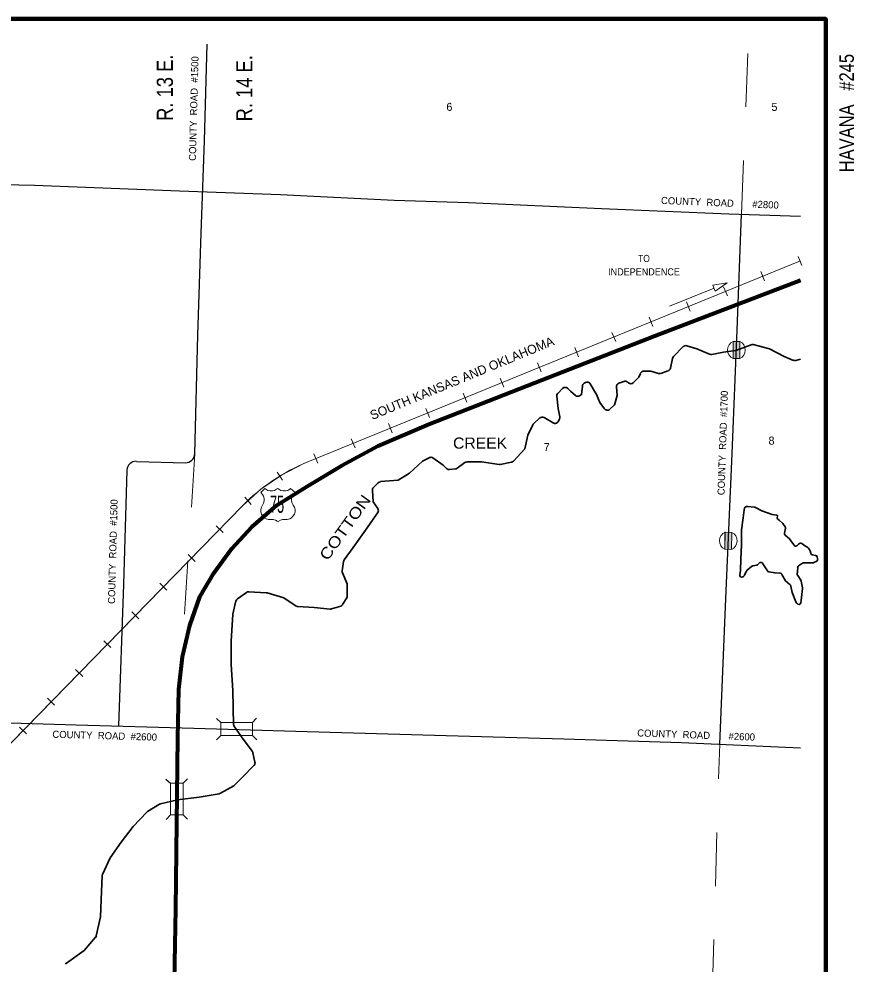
# Model space of a CAD drawing. Extents: x 146.28 to 150.75, y 2550.96 to 2554.89.
# Drawn here: x 148.654 to 150.212, y 2553.128 to 2554.892 of the extents above; entities that cross this region are included whole.
import ezdxf
from ezdxf.enums import TextEntityAlignment as Align

# ---------------------------------------------------------------- set-up
doc = ezdxf.new("R2010")
doc.units = 0
doc.header["$LTSCALE"] = 0.0068
doc.linetypes.add('MEDIUM_DASHED', pattern=[4.5, 3, -1.5])
for name, color, linetype, lineweight in [('11', 7, 'Continuous', 60), ('14', 7, 'Continuous', 25), ('15', 7, 'MEDIUM_DASHED', 13), ('17', 7, 'Continuous', 13), ('19', 7, 'Continuous', 13), ('21', 7, 'Continuous', 25), ('25', 7, 'Continuous', 35), ('35', 7, 'Continuous', 13), ('39', 7, 'Continuous', 13), ('48', 7, 'Continuous', 106)]:
    doc.layers.add(name, color=color, linetype=linetype, lineweight=lineweight)
for name, color, linetype in [('29', 7, 'Continuous'), ('45', 7, 'Continuous'), ('46', 7, 'Continuous'), ('49', 7, 'Continuous')]:
    doc.layers.add(name, color=color, linetype=linetype)

msp = doc.modelspace()

# ---------------------------------------------------------------- hatches: boundary and pattern name
at = {"layer": '39'}
for points in [[(149.985795, 2554.257955), (149.985795, 2554.289773), (149.998485, 2554.289773), (149.998485, 2554.257955)], [(149.970265, 2553.902083), (149.970833, 2553.933902), (149.983523, 2553.933523), (149.982765, 2553.901705)]]:
    msp.add_hatch(color=256, dxfattribs=at).paths.add_polyline_path(points)

# ---------------------------------------------------------------- linework, layer by layer
at = {"layer": '11', "lineweight": 80}
msp.add_lwpolyline([(148.942803, 2552.996402), (148.94678, 2553.23125), (148.950758, 2553.550947), (148.952462, 2553.64053), (148.959659, 2553.701136), (148.973295, 2553.760038), (148.991856, 2553.813447), (149.017803, 2553.857765), (149.051515, 2553.903788), (149.088636, 2553.944129), (149.135417, 2553.984659), (149.191098, 2554.019318), (149.256629, 2554.058144), (149.324242, 2554.095265), (149.41875, 2554.135606), (149.61553, 2554.212311), (149.839773, 2554.300189), (150.111364, 2554.404167)], dxfattribs=at)
at = {"layer": '14'}
for p, q in [((148.873295, 2554.066098), (148.964773, 2554.063636)), ((148.855682, 2554.049621), (148.849053, 2553.836364)), ((148.849053, 2553.836364), (148.839962, 2553.572538))]:
    msp.add_line(p, q, dxfattribs=at)
for points in [[(148.982386, 2554.080303), (148.988068, 2554.301705), (148.994318, 2554.492045), (149.000379, 2554.664205), (149.005492, 2554.844318)], [(146.722538, 2554.651515), (146.958333, 2554.64678), (147.161174, 2554.641477), (147.392992, 2554.62803), (147.681439, 2554.610417), (147.968939, 2554.600379), (148.253977, 2554.592992), (148.480303, 2554.585606), (148.683333, 2554.581439), (148.953977, 2554.570644), (149.142235, 2554.563826), (149.353788, 2554.55322), (149.492803, 2554.549053), (149.740909, 2554.537689), (149.97803, 2554.52822), (150.111364, 2554.523864)], [(149.960985, 2553.538447), (149.972727, 2553.810038), (149.984091, 2554.081061), (149.993561, 2554.310985), (150.001515, 2554.527462)], [(148.257576, 2553.591856), (148.350189, 2553.588826), (148.514773, 2553.582008), (148.760795, 2553.574621), (148.980492, 2553.568561), (149.192045, 2553.562311), (149.429356, 2553.554924), (149.670455, 2553.548295), (149.889583, 2553.541477), (150.111364, 2553.531818)]]:
    msp.add_lwpolyline(points, dxfattribs=at)
for centre, start, end in [((148.872763, 2554.049147), 88.40785, 178.2168), ((148.965256, 2554.08068), 268.40785, 358.50084)]:
    msp.add_arc(centre, 0.017046, start, end, dxfattribs=at)
at = {"layer": '15'}
for p, q in [((150.001515, 2554.527462), (150.014205, 2554.844318)), ((148.982386, 2554.080303), (148.959091, 2553.719129)), ((149.94072, 2552.873864), (149.960985, 2553.538447))]:
    msp.add_line(p, q, dxfattribs=at)
at = {"layer": '17'}
for p, q in [((149.193182, 2554.065152), (150.111932, 2554.440341)), ((150.107197, 2554.448485), (150.114205, 2554.431439)), ((150.037879, 2554.420076), (150.044697, 2554.40303)), ((149.968371, 2554.391667), (149.975379, 2554.374811)), ((149.899053, 2554.363447), (149.905871, 2554.346402)), ((149.829545, 2554.335038), (149.836553, 2554.317992)), ((149.760038, 2554.306629), (149.767045, 2554.289773)), ((149.69072, 2554.278409), (149.697538, 2554.261364)), ((149.621212, 2554.25), (149.62822, 2554.232955)), ((149.551705, 2554.221591), (149.558712, 2554.204545)), ((149.482386, 2554.193371), (149.489205, 2554.176326)), ((149.412879, 2554.164962), (149.419886, 2554.147917)), ((149.343561, 2554.136553), (149.350379, 2554.119508)), ((149.274053, 2554.108144), (149.281061, 2554.091288)), ((149.204545, 2554.079924), (149.211553, 2554.062879)), ((149.135606, 2554.046023), (149.146023, 2554.030871)), ((149.075568, 2553.999432), (149.087689, 2553.985795)), ((148.541477, 2553.44053), (149.071023, 2553.982955)), ((149.02197, 2553.946023), (149.035227, 2553.933144)), ((148.969697, 2553.892424), (148.982765, 2553.879545)), ((148.917235, 2553.838636), (148.930303, 2553.825758)), ((148.864773, 2553.785038), (148.87803, 2553.772159)), ((148.8125, 2553.73125), (148.825568, 2553.718561)), ((148.760038, 2553.677652), (148.773295, 2553.664773)), ((148.707765, 2553.624053), (148.720833, 2553.611174)), ((148.655303, 2553.570265), (148.668561, 2553.557386))]:
    msp.add_line(p, q, dxfattribs=at)
msp.add_lwpolyline([(148.872159, 2551.057197), (148.889015, 2551.639962), (148.8875, 2551.691098), (148.879924, 2551.741477), (148.866477, 2551.79072), (148.85947, 2551.810038), (148.394129, 2553.010227), (148.38125, 2553.051326), (148.374432, 2553.093939), (148.373485, 2553.136932), (148.378409, 2553.179735), (148.389394, 2553.221402), (148.406061, 2553.261174), (148.42803, 2553.298295), (148.439773, 2553.314394), (148.520076, 2553.416098), (148.541477, 2553.44053), (149.071023, 2553.982955), (149.105682, 2554.014205), (149.143939, 2554.04053), (149.185417, 2554.061932), (149.193182, 2554.065152), (150.111932, 2554.440341)], dxfattribs=at)
msp.add_arc((149.329919, 2553.730285), 0.361742, 112.21083, 135.69552, dxfattribs=at)
at = {"layer": '19'}
msp.add_lwpolyline([(149.113068, 2554.01572), (149.105492, 2554.007955), (149.108523, 2554.004545), (149.110606, 2554.001136), (149.111932, 2553.99678), (149.111932, 2553.992424), (149.110606, 2553.988068), (149.108523, 2553.98447), (149.106439, 2553.980871), (149.105303, 2553.976515), (149.105303, 2553.972159), (149.106439, 2553.967614), (149.108523, 2553.964205), (149.111742, 2553.960985), (149.115341, 2553.958712), (149.119508, 2553.957576), (149.128409, 2553.957576), (149.132576, 2553.956439), (149.136174, 2553.954356), (149.1375, 2553.953598), (149.141856, 2553.956439), (149.146023, 2553.957576), (149.154545, 2553.957576), (149.15928, 2553.958712), (149.162879, 2553.960985), (149.165909, 2553.964205), (149.168182, 2553.967614), (149.169318, 2553.972159), (149.169318, 2553.976515), (149.168182, 2553.980871), (149.165909, 2553.98447), (149.163826, 2553.988068), (149.1625, 2553.992424), (149.1625, 2553.99678), (149.163826, 2554.001136), (149.165909, 2554.004545), (149.169318, 2554.007955), (149.160985, 2554.01572), (149.159659, 2554.014205), (149.155871, 2554.011932), (149.151705, 2554.010795), (149.147159, 2554.010795), (149.142992, 2554.011932), (149.139205, 2554.014205), (149.136932, 2554.01572), (149.134848, 2554.014205), (149.131061, 2554.011932), (149.127083, 2554.010795), (149.122538, 2554.010795), (149.118371, 2554.011932), (149.114773, 2554.014205)], close=True, dxfattribs=at)
at = {"layer": '21'}
for p, q in [((149.030682, 2553.578598), (149.022538, 2553.586364)), ((149.097538, 2553.586742), (149.089773, 2553.578598)), ((149.030682, 2553.554545), (149.022917, 2553.546402)), ((149.097917, 2553.54678), (149.089773, 2553.554545)), ((148.928598, 2553.473106), (148.936742, 2553.465341)), ((148.968561, 2553.473485), (148.960795, 2553.465341)), ((148.936742, 2553.40625), (148.928977, 2553.398106)), ((148.960795, 2553.40625), (148.968939, 2553.398485))]:
    msp.add_line(p, q, dxfattribs=at)
at = {"layer": '21', "lineweight": 13}
for points in [[(149.030682, 2553.554545), (149.089773, 2553.554545), (149.089773, 2553.578598), (149.030682, 2553.578598)], [(148.960795, 2553.40625), (148.960795, 2553.465341), (148.936742, 2553.465341), (148.936742, 2553.40625)]]:
    msp.add_lwpolyline(points, close=True, dxfattribs=at)
at = {"layer": '25'}
for p, q in [((149.874621, 2554.261553), (149.892992, 2554.280114)), ((149.869129, 2554.239773), (149.872727, 2554.258333)), ((150.10303, 2554.254356), (150.111364, 2554.256629)), ((149.850947, 2554.230114), (149.864583, 2554.234848)), ((149.708144, 2554.211932), (149.710606, 2554.213258)), ((149.772917, 2554.211932), (149.782386, 2554.215341)), ((149.788826, 2554.214205), (149.790909, 2554.212311)), ((149.659091, 2554.192992), (149.668182, 2554.202273)), ((149.755871, 2554.163258), (149.763447, 2554.170076)), ((149.614205, 2554.136742), (149.625758, 2554.147159)), ((149.633523, 2554.147917), (149.650568, 2554.137689)), ((149.659848, 2554.14053), (149.662121, 2554.145076)), ((149.551705, 2554.060417), (149.572727, 2554.064583)), ((149.456818, 2554.050947), (149.468182, 2554.051894)), ((149.471402, 2554.05322), (149.485985, 2554.063826)), ((149.315341, 2554.017045), (149.324432, 2554.026136)), ((150.025, 2553.980871), (150.013636, 2553.981818)), ((150.068371, 2553.962311), (150.06875, 2553.963447)), ((150.081818, 2553.932008), (150.083523, 2553.941288)), ((150.106818, 2553.910417), (150.10625, 2553.909659)), ((150.109848, 2553.913068), (150.107955, 2553.911742)), ((150.139583, 2553.89072), (150.134091, 2553.891477)), ((150.143561, 2553.88428), (150.142614, 2553.887879)), ((149.257008, 2553.861742), (149.259659, 2553.879356)), ((150.011742, 2553.8625), (150.020833, 2553.870265)), ((150.022727, 2553.871023), (150.030114, 2553.872348)), ((150.032197, 2553.873485), (150.034659, 2553.876326)), ((150.107955, 2553.871212), (150.115152, 2553.875947)), ((150.117235, 2553.876515), (150.13447, 2553.876515)), ((150.136364, 2553.877083), (150.141856, 2553.879924)), ((149.999811, 2553.8625), (149.998485, 2553.854356)), ((150.006818, 2553.852841), (150.010795, 2553.861174)), ((150.076705, 2553.855303), (150.082765, 2553.844129)), ((150.105682, 2553.855303), (150.106439, 2553.868182)), ((150.1125, 2553.844129), (150.106439, 2553.852841)), ((150.003788, 2553.850379), (150.005114, 2553.850947)), ((150.083523, 2553.842992), (150.092424, 2553.835417)), ((150.115152, 2553.830114), (150.113068, 2553.842614)), ((149.061742, 2553.809659), (149.078788, 2553.821402)), ((149.082955, 2553.822538), (149.115341, 2553.821023)), ((149.257955, 2553.799053), (149.26553, 2553.811364)), ((149.237121, 2553.79072), (149.254356, 2553.796023)), ((149.094508, 2553.504545), (149.09072, 2553.522348)), ((148.894129, 2553.412689), (148.916667, 2553.426326))]:
    msp.add_line(p, q, dxfattribs=at)
for points in [[(149.899432, 2554.281818), (149.918371, 2554.276326), (149.942235, 2554.265909)], [(149.946212, 2554.26553), (149.968371, 2554.269886), (149.991098, 2554.273106), (150.019886, 2554.283712)], [(150.023674, 2554.283902), (150.053977, 2554.276326), (150.081439, 2554.261932), (150.098864, 2554.254545)], [(149.799811, 2554.212879), (149.810227, 2554.223106), (149.813258, 2554.230303)], [(149.819318, 2554.23428), (149.832765, 2554.23428), (149.84697, 2554.230114)], [(149.699621, 2554.188447), (149.703598, 2554.19072), (149.704924, 2554.206629)], [(149.719697, 2554.210795), (149.731061, 2554.19072), (149.7375, 2554.176136), (149.746023, 2554.164394)], [(149.76553, 2554.173295), (149.769697, 2554.189205), (149.768561, 2554.205114)], [(149.662879, 2554.149242), (149.660038, 2554.164962), (149.657197, 2554.1875)], [(149.677652, 2554.202273), (149.682576, 2554.197159), (149.691856, 2554.189015)], [(149.576326, 2554.066667), (149.597538, 2554.089394), (149.603409, 2554.114773), (149.6125, 2554.13447)], [(149.328598, 2554.02822), (149.361742, 2554.03125), (149.382765, 2554.044129), (149.407008, 2554.066667), (149.419508, 2554.072917)], [(149.426326, 2554.072538), (149.445644, 2554.058712), (149.451515, 2554.052841)], [(149.489773, 2554.065152), (149.516667, 2554.065152), (149.549621, 2554.060417)], [(149.323485, 2553.978409), (149.314962, 2553.99072), (149.313447, 2554.011932)], [(150.006439, 2553.975947), (150.004735, 2553.960606), (150.001515, 2553.938068), (150.001515, 2553.910417), (150.000568, 2553.883902), (149.999811, 2553.863258)], [(150.067235, 2553.96572), (150.058712, 2553.967045), (150.039394, 2553.973485), (150.027841, 2553.980114)], [(149.260985, 2553.882197), (149.277652, 2553.905114), (149.303598, 2553.942235), (149.314962, 2553.958523), (149.323485, 2553.970833)], [(150.082955, 2553.944129), (150.078977, 2553.950189), (150.07178, 2553.956629), (150.069697, 2553.958144)], [(150.099811, 2553.90947), (150.099242, 2553.910417), (150.091098, 2553.92178), (150.083144, 2553.928409)], [(150.125189, 2553.905303), (150.119318, 2553.908902), (150.114205, 2553.912879)], [(150.130871, 2553.894508), (150.129924, 2553.899242), (150.126326, 2553.904167)], [(150.04053, 2553.876136), (150.042614, 2553.873295), (150.049811, 2553.861742)], [(149.266477, 2553.814773), (149.266477, 2553.837311), (149.257576, 2553.858144)], [(150.052462, 2553.860038), (150.064394, 2553.857955), (150.073674, 2553.857386)], [(149.117045, 2553.820833), (149.148485, 2553.811364), (149.171212, 2553.796212)], [(150.09375, 2553.833144), (150.096023, 2553.821591), (150.10322, 2553.803788), (150.105114, 2553.800758)], [(150.112121, 2553.802273), (150.113636, 2553.811932), (150.115341, 2553.829167)], [(149.054735, 2553.574242), (149.05322, 2553.638447), (149.05, 2553.686932), (149.05, 2553.730492), (149.05322, 2553.780682), (149.059091, 2553.805682)], [(149.174621, 2553.795076), (149.205114, 2553.793561), (149.23447, 2553.79053)], [(149.089583, 2553.524811), (149.072538, 2553.547917), (149.056061, 2553.570455)], [(149.030114, 2553.44678), (149.054924, 2553.460795), (149.071023, 2553.476894), (149.092614, 2553.498485)], [(148.918561, 2553.427083), (148.949811, 2553.434848), (148.990341, 2553.439773), (149.027841, 2553.446023)], [(148.810227, 2553.295076), (148.824242, 2553.326326), (148.844886, 2553.355682), (148.867614, 2553.384848), (148.892803, 2553.411553)], [(148.798674, 2553.180871), (148.806439, 2553.216477), (148.808144, 2553.263258), (148.809659, 2553.292803)], [(148.742992, 2553.129924), (148.775758, 2553.153409), (148.797348, 2553.17803)]]:
    msp.add_lwpolyline(points, dxfattribs=at)
for centre, radius, start, end in [((149.89768, 2554.275405), 0.006629, 74.04508, 135.01801), ((150.022093, 2554.277541), 0.006629, 75.95528, 110.23654), ((149.879247, 2554.256961), 0.006629, 135.01801, 168.69699), ((149.944945, 2554.271985), 0.006629, 246.35739, 281.31686), ((150.101322, 2554.26075), 0.006629, 247.36735, 284.94039), ((149.819373, 2554.227743), 0.006629, 90, 156.81445), ((149.84881, 2554.236476), 0.006629, 253.29084, 288.44576), ((149.862549, 2554.241059), 0.006629, 288.44576, 348.69699), ((149.711499, 2554.206108), 0.006629, 119.7604, 175.23934), ((149.713981, 2554.207527), 0.006629, 29.34236, 119.76041), ((149.775161, 2554.205623), 0.006629, 109.99469, 184.39595), ((149.784615, 2554.209063), 0.006629, 50.17673, 109.99469), ((149.795214, 2554.217486), 0.006629, 230.17673, 315.01801), ((149.663712, 2554.188346), 0.006629, 135.01802, 187.12059), ((149.672883, 2554.197522), 0.006629, 44.98199, 135.01802), ((149.696223, 2554.194062), 0.006629, 228.79621, 300.97965), ((149.759059, 2554.174992), 0.006629, 311.65142, 344.75402), ((149.751463, 2554.168235), 0.006629, 216.01024, 311.65142), ((149.618577, 2554.131782), 0.006629, 132.00512, 155.23857), ((149.630103, 2554.142162), 0.006629, 59.51871, 132.00512), ((149.653977, 2554.143494), 0.006629, 239.51871, 333.44936), ((149.656276, 2554.148096), 0.006629, 333.44935, 10.29851), ((149.422476, 2554.067073), 0.006629, 54.44528, 116.57948), ((149.489837, 2554.058464), 0.006629, 90, 126.04452), ((149.571497, 2554.071174), 0.006629, 281.31686, 316.9929), ((149.456233, 2554.057457), 0.006629, 224.982, 275.71414), ((149.467468, 2554.058582), 0.006629, 275.71414, 306.04452), ((149.550478, 2554.066967), 0.006629, 261.86485, 281.31686), ((149.320077, 2554.012438), 0.006629, 135.01801, 183.81169), ((149.329174, 2554.021541), 0.006629, 95.19768, 135.01802), ((149.318093, 2553.974597), 0.006629, 325.0249, 34.97511), ((150.012999, 2553.975282), 0.006629, 85.2329, 173.66441), ((150.02451, 2553.974322), 0.006629, 60.62431, 85.23291), ((150.066888, 2553.963909), 0.001894, 344.06569, 81.24752), ((150.072018, 2553.961181), 0.003788, 164.06569, 231.31972), ((150.079827, 2553.942011), 0.003788, 349.38795, 33.67066), ((150.085543, 2553.931385), 0.003788, 169.38796, 230.17378), ((150.103021, 2553.911499), 0.003788, 211.98654, 330.96323), ((150.110117, 2553.908672), 0.003788, 123.70946, 150.96334), ((150.111925, 2553.909878), 0.003788, 52.10467, 123.70946), ((150.123177, 2553.902036), 0.003788, 35.51781, 57.97573), ((150.134612, 2553.895269), 0.003788, 192.51992, 261.24756), ((150.138965, 2553.886934), 0.003788, 15.24451, 81.24755), ((149.266274, 2553.878259), 0.006629, 143.76333, 171.25926), ((150.023309, 2553.867344), 0.003788, 99.46914, 130.25708), ((150.029403, 2553.876041), 0.003788, 279.46913, 318.38728), ((150.037558, 2553.873814), 0.003788, 36.84972, 138.38729), ((150.110131, 2553.868008), 0.003788, 123.70946, 177.13967), ((150.117281, 2553.872778), 0.003788, 90, 123.70945), ((150.134546, 2553.880354), 0.003788, 270, 298.62809), ((150.139954, 2553.883305), 0.003788, 298.62808, 15.24448), ((149.263578, 2553.860728), 0.006629, 171.25926, 203.18554), ((150.002271, 2553.853837), 0.003788, 171.03381, 294.45976), ((149.993246, 2553.863474), 0.006629, 351.03382, 357.79902), ((150.003465, 2553.85438), 0.003788, 294.45979, 335.24082), ((150.014248, 2553.859672), 0.003788, 130.25707, 155.24082), ((150.053046, 2553.863841), 0.003788, 211.98653, 259.98482), ((150.073393, 2553.853543), 0.003788, 27.87991, 85.91139), ((150.109483, 2553.855036), 0.003788, 177.13968, 214.6755), ((150.086032, 2553.845852), 0.003788, 207.87991, 229.74294), ((150.090048, 2553.832525), 0.003788, 10.61204, 49.74295), ((150.109317, 2553.841961), 0.003788, 10.0008, 34.67549), ((149.082641, 2553.81597), 0.006629, 87.39581, 124.71202), ((149.115115, 2553.814493), 0.006629, 73.29084, 87.39581), ((150.111507, 2553.829537), 0.003788, 354.80935, 10.00081), ((149.065581, 2553.804152), 0.006629, 124.71202, 166.76751), ((149.2598, 2553.814833), 0.006629, 329.05214, 0), ((149.2598, 2553.814833), 0.006629, 329.05215, 0), ((150.108358, 2553.802838), 0.003788, 212.71613, 350.54448), ((149.174917, 2553.801751), 0.006629, 236.2933, 267.13579), ((149.235089, 2553.797108), 0.006629, 263.98725, 287.11286), ((149.25236, 2553.802425), 0.006629, 287.11286, 329.05214), ((149.061442, 2553.574455), 0.006629, 181.39631, 216.23666), ((149.084211, 2553.52096), 0.006629, 12.08738, 36.23667), ((149.088004, 2553.503247), 0.006629, 315.01801, 12.08738), ((149.026789, 2553.452514), 0.006629, 279.46817, 299.37314), ((148.897568, 2553.407021), 0.006629, 120.97966, 136.75368), ((148.920159, 2553.420584), 0.006629, 104.04472, 120.97965), ((148.816255, 2553.292382), 0.006629, 155.78573, 176.9891), ((148.792281, 2553.182311), 0.006629, 318.83192, 347.7427), ((148.746753, 2553.124479), 0.006629, 125.55472, 147.11118)]:
    msp.add_arc(centre, radius, start, end, dxfattribs=at)
at = {"layer": '35'}
msp.add_line((149.950379, 2554.389205), (149.867614, 2554.355682), dxfattribs=at)
msp.add_lwpolyline([(149.952841, 2554.383712), (149.975, 2554.399242), (149.948106, 2554.395076)], close=True, dxfattribs=at)
at = {"layer": '39'}
for p, q in [((149.985985, 2554.257765), (149.985985, 2554.289583)), ((149.998674, 2554.289583), (149.998674, 2554.257765)), ((149.970265, 2553.902083), (149.971023, 2553.933902)), ((149.983712, 2553.933523), (149.982955, 2553.901705))]:
    msp.add_line(p, q, dxfattribs=at)
for points in [[(149.985795, 2554.257955), (149.985795, 2554.289773), (149.998485, 2554.289773), (149.998485, 2554.257955)], [(149.970265, 2553.902083), (149.970833, 2553.933902), (149.983523, 2553.933523), (149.982765, 2553.901705)]]:
    msp.add_lwpolyline(points, close=True, dxfattribs=at)
for centre, start, end in [((149.993269, 2554.273778), 114.77119, 245.22881), ((149.991181, 2554.273778), 294.77119, 65.22881), ((149.977968, 2553.917766), 113.46831, 243.92593), ((149.975881, 2553.917813), 293.46831, 63.92593)]:
    msp.add_arc(centre, 0.017521, start, end, dxfattribs=at)
at = {"layer": '48'}
msp.add_lwpolyline([(146.276136, 2551.009091), (146.276136, 2554.891667), (150.158712, 2554.891667), (150.158712, 2551.009091)], close=True, dxfattribs=at)

# ---------------------------------------------------------------- texts
at = {"layer": '17'}
msp.add_text('SOUTH KANSAS AND OKLAHOMA', height=0.01705, rotation=22.446, dxfattribs=at).set_placement((149.483678, 2554.213555), align=Align.CENTER)
at = {"layer": '19', "width": 0.55}
msp.add_text('75', height=0.0322, dxfattribs=at).set_placement((149.135606, 2553.970076), align=Align.CENTER)
at = {"layer": '29', "width": 1.05}
msp.add_text('CREEK', height=0.02083, dxfattribs=at).set_placement((149.514205, 2554.089773), align=Align.CENTER)
at = {"layer": '29', "width": 1.2}
msp.add_text('COTTON', height=0.02083, rotation=54.482, dxfattribs=at).set_placement((149.270932, 2553.936657), align=Align.CENTER)
at = {"layer": '35'}
for s, width, p in [('TO', 0.9, (149.819792, 2554.438068)), ('INDEPENDENCE', 0.95, (149.819886, 2554.413068))]:
    msp.add_text(s, height=0.01326, dxfattribs=dict(at, width=width)).set_placement(p, align=Align.CENTER)
at = {"layer": '45'}
for s, p in [('6', (149.457008, 2554.720076)), ('5', (150.063068, 2554.720076)), ('7', (149.638447, 2554.085417)), ('8', (150.057576, 2554.097348))]:
    msp.add_text(s, height=0.01496, dxfattribs=at).set_placement(p, align=Align.CENTER)
at = {"layer": '46', "width": 0.85}
for s, p in [('R. 13 E.', (148.941477, 2554.763258)), ('R. 14 E.', (149.089583, 2554.762311))]:
    msp.add_text(s, height=0.03011, rotation=90, dxfattribs=at).set_placement(p, align=Align.CENTER)
at = {"layer": '48', "width": 0.85}
msp.add_text('HAVANA   #245', height=0.0271, rotation=90, dxfattribs=at).set_placement((150.211174, 2554.715909), align=Align.CENTER)
at = {"layer": '49'}
for s, rotation, p in [('COUNTY  ROAD  #1500', 88.54, (148.986889, 2554.724263)), ('COUNTY  ROAD       #2800', 357.653, (149.961092, 2554.542012)), ('COUNTY  ROAD  #1700', 88.09, (149.973243, 2554.100253)), ('COUNTY  ROAD  #1500', 88.505, (148.836, 2553.897554)), ('COUNTY  ROAD  #2600', 358.362, (148.81411, 2553.547663)), ('COUNTY  ROAD       #2600', 357.92, (149.916805, 2553.54895))]:
    msp.add_text(s, height=0.01326, rotation=rotation, dxfattribs=at).set_placement(p, align=Align.CENTER)

doc.saveas('drawing.dxf')
